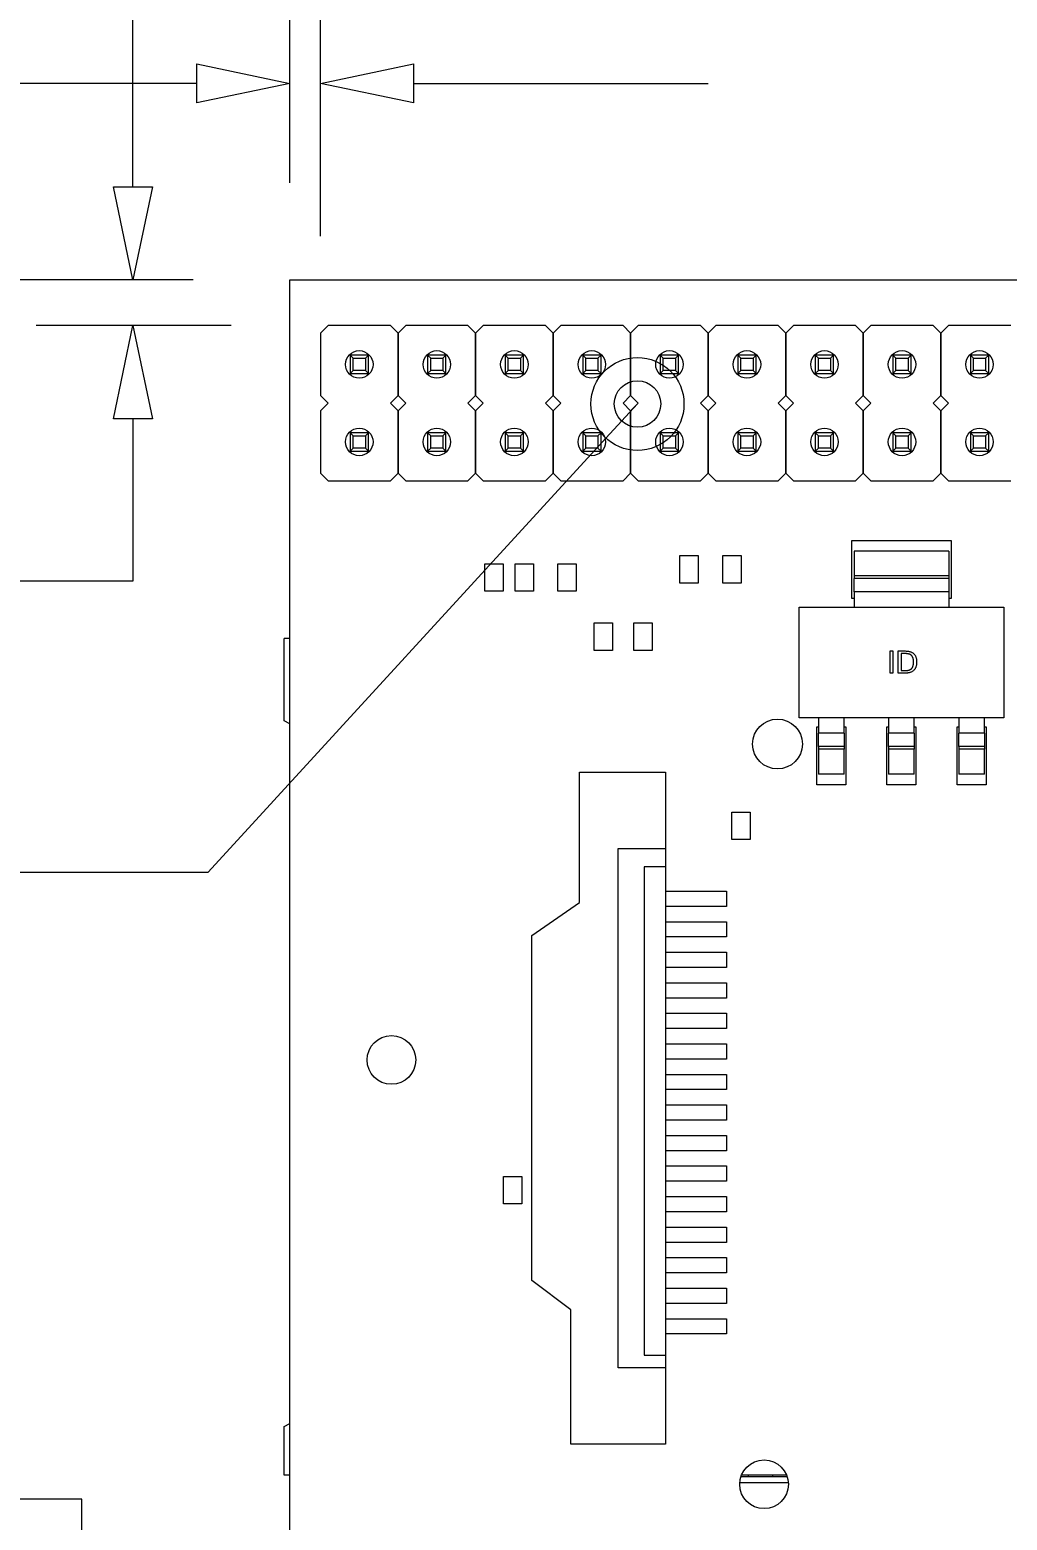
# Model space of a CAD drawing. Header units: millimetres. Extents: x 0 to 360, y 0 to 241.
# Drawn here: x 77.8 to 93.81, y 101.23 to 125.64 of the extents above; entities that cross this region are included whole.
import ezdxf

# ---------------------------------------------------------------- set-up
doc = ezdxf.new("R2010")
doc.units = ezdxf.units.MM
for name, color, linetype, lineweight in [('CONTINUOUS', 7, 'Continuous', 0), ('DIMENSIONS', 7, 'Continuous', 0), ('TANGENT EDGES', 7, 'Continuous', 0), ('VISIBLE', 7, 'Continuous', 0)]:
    doc.layers.add(name, color=color, linetype=linetype, lineweight=lineweight)
doc.dimstyles.new('ISO-25', dxfattribs={"dimtxt": 2.5, "dimasz": 2.5, "dimexe": 1.25, "dimexo": 0.625, "dimtad": 1, "dimtxsty": 'Standard', "dimcen": 2.5, "dimadec": 0, "dimazin": 0, "dimtfac": 1, "dimtmove": 0, "dimatfit": 3, "dimfxl": 1, "dimarcsym": 0})

# ---------------------------------------------------------------- blocks, each defined once
blk = doc.blocks.new('D1')
at = {"layer": 'DIMENSIONS'}
for p, q in [((79.179, 93.544), (72.829, 93.544)), ((85.529, 93.544), (79.179, 93.544)), ((80.47, 93.544), (85.529, 93.544))]:
    blk.add_line(p, q, dxfattribs=at)
at = {"layer": 'DIMENSIONS', "insert": (70.007, 93.544), "char_height": 2.49955, "attachment_point": 5}
for s in ['{\\fArial|b0|i0|c0|p0; 0}{\\fMicrosoft Sans Serif|b0|i0|c0|p0;\\H0.9444444x;}', '{\\fArial|b0|i0|c0|p0;}', '{\\fArial|b0|i0|c0|p0;}']:
    blk.add_mtext(s, dxfattribs=at)
blk = doc.blocks.new('D2')
at = {"layer": 'DIMENSIONS'}
for p, q in [((73.697, 121.544), (67.347, 121.544)), ((80.047, 121.544), (73.697, 121.544)), ((80.47, 121.544), (80.047, 121.544))]:
    blk.add_line(p, q, dxfattribs=at)
at = {"layer": 'DIMENSIONS', "insert": (62.937, 121.544), "char_height": 2.49955, "attachment_point": 5}
for s in ['{\\fArial|b0|i0|c0|p0;56.0}{\\fMicrosoft Sans Serif|b0|i0|c0|p0;\\H0.9444444x;}', '{\\fArial|b0|i0|c0|p0;}', '{\\fArial|b0|i0|c0|p0;}']:
    blk.add_mtext(s, dxfattribs=at)
blk = doc.blocks.new('D3')
at = {"layer": 'DIMENSIONS'}
for p, q in [((82.058, 91.957), (82.058, 99.019)), ((82.058, 99.019), (82.058, 92.669)), ((82.058, 92.669), (82.058, 86.319))]:
    blk.add_line(p, q, dxfattribs=at)
at = {"layer": 'DIMENSIONS', "insert": (82.058, 83.497), "char_height": 2.49955, "attachment_point": 5, "rotation": 90}
for s in ['{\\fArial|b0|i0|c0|p0; 0}{\\fMicrosoft Sans Serif|b0|i0|c0|p0;\\H0.9444444x;}', '{\\fArial|b0|i0|c0|p0;}', '{\\fArial|b0|i0|c0|p0;}']:
    blk.add_mtext(s, dxfattribs=at)
blk = doc.blocks.new('D4')
at = {"layer": 'DIMENSIONS'}
for p, q in [((108.665, 131.713), (115.015, 131.713)), ((108.665, 123.068), (108.665, 131.713)), ((108.52, 121.544), (110.253, 121.544)), ((107.445, 120.494), (110.253, 120.494)), ((108.665, 118.97), (108.665, 114.144))]:
    blk.add_line(p, q, dxfattribs=at)
for points in [[(108.665, 121.544), (108.348, 123.068), (108.983, 123.068), (108.665, 121.544)], [(108.665, 120.494), (108.983, 118.97), (108.348, 118.97), (108.665, 120.494)]]:
    blk.add_lwpolyline(points, dxfattribs=at)
at = {"layer": 'DIMENSIONS', "insert": (118.543, 131.713), "char_height": 2.49955, "attachment_point": 5}
for s in ['{\\fArial|b0|i0|c0|p0;2.1}{\\fMicrosoft Sans Serif|b0|i0|c0|p0;\\H0.9444444x;}', '{\\fArial|b0|i0|c0|p0;}', '{\\fArial|b0|i0|c0|p0;}']:
    blk.add_mtext(s, dxfattribs=at)
blk = doc.blocks.new('D5')
at = {"layer": 'DIMENSIONS'}
for p, q in [((78.65, 101.58), (72.3, 101.58)), ((78.65, 96.868), (78.65, 101.58)), ((80.295, 95.344), (77.063, 95.344)), ((80.47, 93.544), (77.063, 93.544)), ((78.65, 92.02), (78.65, 87.194))]:
    blk.add_line(p, q, dxfattribs=at)
for points in [[(78.65, 95.344), (78.333, 96.868), (78.968, 96.868), (78.65, 95.344)], [(78.65, 93.544), (78.968, 92.02), (78.333, 92.02), (78.65, 93.544)]]:
    blk.add_lwpolyline(points, dxfattribs=at)
at = {"layer": 'DIMENSIONS', "insert": (68.772, 101.58), "char_height": 2.49955, "attachment_point": 5}
for s in ['{\\fArial|b0|i0|c0|p0;3.6}{\\fMicrosoft Sans Serif|b0|i0|c0|p0;\\H0.9444444x;}', '{\\fArial|b0|i0|c0|p0;}', '{\\fArial|b0|i0|c0|p0;}']:
    blk.add_mtext(s, dxfattribs=at)
blk = doc.blocks.new('D6')
at = {"layer": 'DIMENSIONS'}
for p, q in [((79.486, 123.068), (79.486, 127.894)), ((80.47, 121.544), (77.899, 121.544)), ((81.095, 120.794), (77.899, 120.794)), ((79.486, 119.27), (79.486, 116.612)), ((79.486, 116.612), (73.136, 116.612))]:
    blk.add_line(p, q, dxfattribs=at)
for points in [[(79.486, 121.544), (79.169, 123.068), (79.804, 123.068), (79.486, 121.544)], [(79.486, 120.794), (79.804, 119.27), (79.169, 119.27), (79.486, 120.794)]]:
    blk.add_lwpolyline(points, dxfattribs=at)
at = {"layer": 'DIMENSIONS', "insert": (69.609, 116.612), "char_height": 2.49955, "attachment_point": 5}
for s in ['{\\fArial|b0|i0|c0|p0;1.5}{\\fMicrosoft Sans Serif|b0|i0|c0|p0;\\H0.9444444x;}', '{\\fArial|b0|i0|c0|p0;}', '{\\fArial|b0|i0|c0|p0;}']:
    blk.add_mtext(s, dxfattribs=at)
blk = doc.blocks.new('D7')
at = {"layer": 'DIMENSIONS'}
for p, q in [((124.558, 91.957), (124.558, 95.561)), ((124.558, 95.561), (124.558, 89.211)), ((124.558, 89.211), (124.558, 82.861))]:
    blk.add_line(p, q, dxfattribs=at)
at = {"layer": 'DIMENSIONS', "insert": (124.558, 78.451), "char_height": 2.49955, "attachment_point": 5, "rotation": 90}
for s in ['{\\fArial|b0|i0|c0|p0;85.0}{\\fMicrosoft Sans Serif|b0|i0|c0|p0;\\H0.9444444x;}', '{\\fArial|b0|i0|c0|p0;}', '{\\fArial|b0|i0|c0|p0;}']:
    blk.add_mtext(s, dxfattribs=at)
blk = doc.blocks.new('D8')
at = {"layer": 'DIMENSIONS'}
for p, q in [((125.037, 93.084), (125.037, 86.614)), ((124.558, 91.957), (124.558, 86.614)), ((123.034, 88.202), (118.208, 88.202)), ((126.561, 88.202), (129.744, 88.202)), ((129.744, 88.202), (129.744, 88.202))]:
    blk.add_line(p, q, dxfattribs=at)
for points in [[(124.558, 88.202), (123.034, 87.884), (123.034, 88.519), (124.558, 88.202)], [(125.037, 88.202), (126.561, 88.519), (126.561, 87.884), (125.037, 88.202)]]:
    blk.add_lwpolyline(points, dxfattribs=at)
at = {"layer": 'DIMENSIONS', "insert": (133.272, 88.202), "char_height": 2.49955, "attachment_point": 5}
for s in ['{\\fArial|b0|i0|c0|p0;1.0}{\\fMicrosoft Sans Serif|b0|i0|c0|p0;\\H0.9444444x;}', '{\\fArial|b0|i0|c0|p0;}', '{\\fArial|b0|i0|c0|p0;}']:
    blk.add_mtext(s, dxfattribs=at)
blk = doc.blocks.new('D9')
at = {"layer": 'DIMENSIONS'}
for p, q in [((128.258, 105.307), (128.258, 101.933)), ((124.558, 103.688), (124.558, 105.108)), ((126.082, 103.521), (126.734, 103.521)), ((128.258, 103.521), (131.019, 103.521)), ((131.019, 103.521), (131.019, 103.521))]:
    blk.add_line(p, q, dxfattribs=at)
for points in [[(124.558, 103.521), (126.082, 103.838), (126.082, 103.203), (124.558, 103.521)], [(128.258, 103.521), (126.734, 103.203), (126.734, 103.838), (128.258, 103.521)]]:
    blk.add_lwpolyline(points, dxfattribs=at)
at = {"layer": 'DIMENSIONS', "insert": (134.547, 103.521), "char_height": 2.49955, "attachment_point": 5}
for s in ['{\\fArial|b0|i0|c0|p0;7.4}{\\fMicrosoft Sans Serif|b0|i0|c0|p0;\\H0.9444444x;}', '{\\fArial|b0|i0|c0|p0;}', '{\\fArial|b0|i0|c0|p0;}']:
    blk.add_mtext(s, dxfattribs=at)
blk = doc.blocks.new('D10')
at = {"layer": 'DIMENSIONS'}
for p, q in [((126.145, 121.544), (137.017, 121.544)), ((135.429, 120.02), (135.429, 120.019)), ((135.429, 113.668), (135.429, 113.669)), ((129.67, 112.144), (137.017, 112.144))]:
    blk.add_line(p, q, dxfattribs=at)
for points in [[(135.429, 121.544), (135.747, 120.02), (135.112, 120.02), (135.429, 121.544)], [(135.429, 112.144), (135.112, 113.668), (135.747, 113.668), (135.429, 112.144)]]:
    blk.add_lwpolyline(points, dxfattribs=at)
at = {"layer": 'DIMENSIONS', "insert": (135.429, 116.844), "char_height": 2.49955, "attachment_point": 5}
for s in ['{\\fArial|b0|i0|c0|p0;18.8}{\\fMicrosoft Sans Serif|b0|i0|c0|p0;\\H0.9444444x;}', '{\\fArial|b0|i0|c0|p0;}', '{\\fArial|b0|i0|c0|p0;}']:
    blk.add_mtext(s, dxfattribs=at)
blk = doc.blocks.new('D11')
at = {"layer": 'DIMENSIONS'}
for p, q in [((117.558, 122.182), (117.558, 127.061)), ((124.558, 123.132), (124.558, 127.061)), ((119.082, 125.474), (123.034, 125.474)), ((124.558, 125.474), (130.137, 125.474)), ((130.137, 125.474), (130.137, 125.474))]:
    blk.add_line(p, q, dxfattribs=at)
for points in [[(117.558, 125.474), (119.082, 125.791), (119.082, 125.156), (117.558, 125.474)], [(124.558, 125.474), (123.034, 125.156), (123.034, 125.791), (124.558, 125.474)]]:
    blk.add_lwpolyline(points, dxfattribs=at)
at = {"layer": 'DIMENSIONS', "insert": (134.547, 125.474), "char_height": 2.49955, "attachment_point": 5}
for s in ['{\\fArial|b0|i0|c0|p0;14.0}{\\fMicrosoft Sans Serif|b0|i0|c0|p0;\\H0.9444444x;}', '{\\fArial|b0|i0|c0|p0;}', '{\\fArial|b0|i0|c0|p0;}']:
    blk.add_mtext(s, dxfattribs=at)
blk = doc.blocks.new('D12')
at = {"layer": 'DIMENSIONS'}
for p, q in [((82.058, 123.132), (82.058, 126.348)), ((82.558, 122.257), (82.558, 126.348)), ((74.248, 124.761), (74.248, 124.761)), ((80.534, 124.761), (74.248, 124.761)), ((84.082, 124.761), (88.908, 124.761))]:
    blk.add_line(p, q, dxfattribs=at)
for points in [[(82.058, 124.761), (80.534, 124.443), (80.534, 125.078), (82.058, 124.761)], [(82.558, 124.761), (84.082, 125.078), (84.082, 124.443), (82.558, 124.761)]]:
    blk.add_lwpolyline(points, dxfattribs=at)
at = {"layer": 'DIMENSIONS', "insert": (70.72, 124.761), "char_height": 2.49955, "attachment_point": 5}
for s in ['{\\fArial|b0|i0|c0|p0;1.0}{\\fMicrosoft Sans Serif|b0|i0|c0|p0;\\H0.9444444x;}', '{\\fArial|b0|i0|c0|p0;}', '{\\fArial|b0|i0|c0|p0;}']:
    blk.add_mtext(s, dxfattribs=at)
blk = doc.blocks.new('D13')
at = {"layer": 'DIMENSIONS'}
for p, q in [((82.058, 123.132), (82.058, 132.09)), ((102.358, 122.082), (102.358, 132.09)), ((83.582, 130.502), (87.798, 130.502)), ((100.834, 130.502), (96.617, 130.502))]:
    blk.add_line(p, q, dxfattribs=at)
for points in [[(82.058, 130.502), (83.582, 130.82), (83.582, 130.185), (82.058, 130.502)], [(102.358, 130.502), (100.834, 130.185), (100.834, 130.82), (102.358, 130.502)]]:
    blk.add_lwpolyline(points, dxfattribs=at)
at = {"layer": 'DIMENSIONS', "insert": (92.208, 130.502), "char_height": 2.49955, "attachment_point": 5}
for s in ['{\\fArial|b0|i0|c0|p0;40.6}{\\fMicrosoft Sans Serif|b0|i0|c0|p0;\\H0.9444444x;}', '{\\fArial|b0|i0|c0|p0;}', '{\\fArial|b0|i0|c0|p0;}']:
    blk.add_mtext(s, dxfattribs=at)
blk = doc.blocks.new('D14')
at = {"layer": 'DIMENSIONS'}
for p, q in [((167.583, 125.244), (157.517, 125.244)), ((159.105, 123.72), (159.105, 112.311)), ((159.105, 94.552), (159.105, 105.961)), ((170.543, 93.028), (157.517, 93.028))]:
    blk.add_line(p, q, dxfattribs=at)
for points in [[(159.105, 125.244), (159.422, 123.72), (158.787, 123.72), (159.105, 125.244)], [(159.105, 93.028), (158.787, 94.552), (159.422, 94.552), (159.105, 93.028)]]:
    blk.add_lwpolyline(points, dxfattribs=at)
at = {"layer": 'DIMENSIONS', "insert": (159.105, 109.136), "char_height": 2.49955, "attachment_point": 5}
for s in ['{\\fArial|b0|i0|c0|p0;64.4}{\\fMicrosoft Sans Serif|b0|i0|c0|p0;\\H0.9444444x;}', '{\\fArial|b0|i0|c0|p0;}', '{\\fArial|b0|i0|c0|p0;}']:
    blk.add_mtext(s, dxfattribs=at)
blk = doc.blocks.new('D15')
at = {"layer": 'DIMENSIONS'}
for p, q in [((174.82, 91.957), (174.82, 83.317)), ((175.62, 91.957), (175.62, 83.317)), ((170.262, 84.905), (170.262, 84.905)), ((173.296, 84.905), (170.262, 84.905)), ((177.144, 84.905), (181.97, 84.905))]:
    blk.add_line(p, q, dxfattribs=at)
for points in [[(174.82, 84.905), (173.296, 84.587), (173.296, 85.222), (174.82, 84.905)], [(175.62, 84.905), (177.144, 85.222), (177.144, 84.587), (175.62, 84.905)]]:
    blk.add_lwpolyline(points, dxfattribs=at)
at = {"layer": 'DIMENSIONS', "insert": (166.735, 84.905), "char_height": 2.49955, "attachment_point": 5}
for s in ['{\\fArial|b0|i0|c0|p0;1.6}{\\fMicrosoft Sans Serif|b0|i0|c0|p0;\\H0.9444444x;}', '{\\fArial|b0|i0|c0|p0;}', '{\\fArial|b0|i0|c0|p0;}']:
    blk.add_mtext(s, dxfattribs=at)
blk = doc.blocks.new('D16')
at = {"layer": 'DIMENSIONS'}
for p, q in [((167, 112.432), (167, 135.335)), ((174.82, 123.132), (174.82, 135.335)), ((165.055, 133.748), (165.055, 133.748)), ((167, 133.748), (165.055, 133.748)), ((173.296, 133.748), (168.524, 133.748))]:
    blk.add_line(p, q, dxfattribs=at)
for points in [[(167, 133.748), (168.524, 134.065), (168.524, 133.43), (167, 133.748)], [(174.82, 133.748), (173.296, 133.43), (173.296, 134.065), (174.82, 133.748)]]:
    blk.add_lwpolyline(points, dxfattribs=at)
at = {"layer": 'DIMENSIONS', "insert": (160.645, 133.748), "char_height": 2.49955, "attachment_point": 5}
for s in ['{\\fArial|b0|i0|c0|p0;15.6}{\\fMicrosoft Sans Serif|b0|i0|c0|p0;\\H0.9444444x;}', '{\\fArial|b0|i0|c0|p0;}', '{\\fArial|b0|i0|c0|p0;}']:
    blk.add_mtext(s, dxfattribs=at)
blk = doc.blocks.new('D17')
at = {"layer": 'DIMENSIONS'}
for p, q in [((174.82, 123.132), (174.82, 135.335)), ((177.045, 113.732), (177.045, 135.335)), ((173.296, 133.748), (168.47, 133.748)), ((178.569, 133.748), (181.208, 133.748)), ((181.208, 133.748), (181.208, 133.748))]:
    blk.add_line(p, q, dxfattribs=at)
for points in [[(174.82, 133.748), (173.296, 133.43), (173.296, 134.065), (174.82, 133.748)], [(177.045, 133.748), (178.569, 134.065), (178.569, 133.43), (177.045, 133.748)]]:
    blk.add_lwpolyline(points, dxfattribs=at)
at = {"layer": 'DIMENSIONS', "insert": (184.736, 133.748), "char_height": 2.49955, "attachment_point": 5}
for s in ['{\\fArial|b0|i0|c0|p0;4.5}{\\fMicrosoft Sans Serif|b0|i0|c0|p0;\\H0.9444444x;}', '{\\fArial|b0|i0|c0|p0;}', '{\\fArial|b0|i0|c0|p0;}']:
    blk.add_mtext(s, dxfattribs=at)

msp = doc.modelspace()

# ---------------------------------------------------------------- linework, layer by layer
at = {"layer": 'CONTINUOUS'}
for p, q in [((87.75, 119.511), (87.234, 118.949)), ((80.718, 111.844), (87.234, 118.949)), ((75.955, 111.844), (80.718, 111.844))]:
    msp.add_line(p, q, dxfattribs=at)
for radius in [0.762, 0.381]:
    msp.add_circle((87.75, 119.511), radius, dxfattribs=at)
at = {"layer": 'TANGENT EDGES'}
for p, q in [((92.851, 116.696), (91.299, 116.696)), ((92.851, 116.433), (91.299, 116.433)), ((91.134, 114.12), (90.714, 114.12)), ((92.285, 114.12), (91.864, 114.12)), ((93.435, 114.12), (93.015, 114.12)), ((91.134, 113.857), (90.714, 113.857)), ((92.285, 113.857), (91.864, 113.857)), ((93.435, 113.857), (93.015, 113.857))]:
    msp.add_line(p, q, dxfattribs=at)
at = {"layer": 'VISIBLE'}
for p, q in [((82.058, 121.544), (102.783, 121.544)), ((82.058, 99.094), (82.058, 121.544)), ((82.558, 120.669), (82.683, 120.794)), ((82.558, 120.669), (82.558, 119.649)), ((83.703, 120.794), (82.683, 120.794)), ((83.703, 120.794), (83.828, 120.669)), ((83.828, 120.669), (83.953, 120.794)), ((83.828, 119.649), (83.828, 120.669)), ((83.828, 120.669), (83.828, 119.649)), ((84.973, 120.794), (83.953, 120.794)), ((84.973, 120.794), (85.098, 120.669)), ((85.098, 120.669), (85.223, 120.794)), ((85.098, 119.649), (85.098, 120.669)), ((85.098, 120.669), (85.098, 119.649)), ((86.243, 120.794), (85.223, 120.794)), ((86.243, 120.794), (86.368, 120.669)), ((86.368, 120.669), (86.493, 120.794)), ((86.368, 119.649), (86.368, 120.669)), ((86.368, 120.669), (86.368, 119.649)), ((87.513, 120.794), (86.493, 120.794)), ((87.513, 120.794), (87.638, 120.669)), ((87.638, 120.669), (87.763, 120.794)), ((87.638, 119.649), (87.638, 120.669)), ((87.638, 120.669), (87.638, 119.649)), ((88.783, 120.794), (87.763, 120.794)), ((88.783, 120.794), (88.908, 120.669)), ((88.908, 120.669), (89.033, 120.794)), ((88.908, 119.649), (88.908, 120.669)), ((88.908, 120.669), (88.908, 119.649)), ((90.053, 120.794), (89.033, 120.794)), ((90.053, 120.794), (90.178, 120.669)), ((90.178, 120.669), (90.303, 120.794)), ((90.178, 119.649), (90.178, 120.669)), ((90.178, 120.669), (90.178, 119.649)), ((91.323, 120.794), (90.303, 120.794)), ((91.323, 120.794), (91.448, 120.669)), ((91.448, 120.669), (91.573, 120.794)), ((91.448, 119.649), (91.448, 120.669)), ((91.448, 120.669), (91.448, 119.649)), ((92.593, 120.794), (91.573, 120.794)), ((92.593, 120.794), (92.718, 120.669)), ((92.718, 120.669), (92.843, 120.794)), ((92.718, 119.649), (92.718, 120.669)), ((92.718, 120.669), (92.718, 119.649)), ((93.863, 120.794), (92.843, 120.794)), ((83.343, 120.309), (83.043, 120.309)), ((83.093, 120.259), (83.043, 120.309)), ((83.043, 120.309), (83.043, 120.009)), ((83.093, 120.259), (83.293, 120.259)), ((83.093, 120.059), (83.093, 120.259)), ((83.293, 120.259), (83.343, 120.309)), ((83.293, 120.259), (83.293, 120.059)), ((83.343, 120.009), (83.343, 120.309)), ((84.613, 120.309), (84.313, 120.309)), ((84.363, 120.259), (84.313, 120.309)), ((84.313, 120.309), (84.313, 120.009)), ((84.363, 120.259), (84.563, 120.259)), ((84.363, 120.059), (84.363, 120.259)), ((84.563, 120.259), (84.613, 120.309)), ((84.563, 120.259), (84.563, 120.059)), ((84.613, 120.009), (84.613, 120.309)), ((85.883, 120.309), (85.583, 120.309)), ((85.633, 120.259), (85.583, 120.309)), ((85.583, 120.309), (85.583, 120.009)), ((85.633, 120.259), (85.833, 120.259)), ((85.633, 120.059), (85.633, 120.259)), ((85.833, 120.259), (85.883, 120.309)), ((85.833, 120.259), (85.833, 120.059)), ((85.883, 120.009), (85.883, 120.309)), ((87.153, 120.309), (86.853, 120.309)), ((86.903, 120.259), (86.853, 120.309)), ((86.853, 120.309), (86.853, 120.009)), ((86.903, 120.259), (87.103, 120.259)), ((86.903, 120.059), (86.903, 120.259)), ((87.103, 120.259), (87.153, 120.309)), ((87.103, 120.259), (87.103, 120.059)), ((87.153, 120.009), (87.153, 120.309)), ((88.423, 120.309), (88.123, 120.309)), ((88.173, 120.259), (88.123, 120.309)), ((88.123, 120.309), (88.123, 120.009)), ((88.173, 120.259), (88.373, 120.259)), ((88.173, 120.059), (88.173, 120.259)), ((88.373, 120.259), (88.423, 120.309)), ((88.373, 120.259), (88.373, 120.059)), ((88.423, 120.009), (88.423, 120.309)), ((89.693, 120.309), (89.393, 120.309)), ((89.443, 120.259), (89.393, 120.309)), ((89.393, 120.309), (89.393, 120.009)), ((89.443, 120.259), (89.643, 120.259)), ((89.443, 120.059), (89.443, 120.259)), ((89.643, 120.259), (89.693, 120.309)), ((89.643, 120.259), (89.643, 120.059)), ((89.693, 120.009), (89.693, 120.309)), ((90.963, 120.309), (90.663, 120.309)), ((90.713, 120.259), (90.663, 120.309)), ((90.663, 120.309), (90.663, 120.009)), ((90.713, 120.259), (90.913, 120.259)), ((90.713, 120.059), (90.713, 120.259)), ((90.913, 120.259), (90.963, 120.309)), ((90.913, 120.259), (90.913, 120.059)), ((90.963, 120.009), (90.963, 120.309)), ((92.233, 120.309), (91.933, 120.309)), ((91.983, 120.259), (91.933, 120.309)), ((91.933, 120.309), (91.933, 120.009)), ((91.983, 120.259), (92.183, 120.259)), ((91.983, 120.059), (91.983, 120.259)), ((92.183, 120.259), (92.233, 120.309)), ((92.183, 120.259), (92.183, 120.059)), ((92.233, 120.009), (92.233, 120.309)), ((93.503, 120.309), (93.203, 120.309)), ((93.253, 120.259), (93.203, 120.309)), ((93.203, 120.309), (93.203, 120.009)), ((93.253, 120.259), (93.453, 120.259)), ((93.253, 120.059), (93.253, 120.259)), ((93.453, 120.259), (93.503, 120.309)), ((93.453, 120.259), (93.453, 120.059)), ((93.503, 120.009), (93.503, 120.309)), ((83.093, 120.059), (83.043, 120.009)), ((83.043, 120.009), (83.343, 120.009)), ((83.293, 120.059), (83.093, 120.059)), ((83.293, 120.059), (83.343, 120.009)), ((84.363, 120.059), (84.313, 120.009)), ((84.313, 120.009), (84.613, 120.009)), ((84.563, 120.059), (84.363, 120.059)), ((84.563, 120.059), (84.613, 120.009)), ((85.633, 120.059), (85.583, 120.009)), ((85.583, 120.009), (85.883, 120.009)), ((85.833, 120.059), (85.633, 120.059)), ((85.833, 120.059), (85.883, 120.009)), ((86.903, 120.059), (86.853, 120.009)), ((86.853, 120.009), (87.153, 120.009)), ((87.103, 120.059), (86.903, 120.059)), ((87.103, 120.059), (87.153, 120.009)), ((88.173, 120.059), (88.123, 120.009)), ((88.123, 120.009), (88.423, 120.009)), ((88.373, 120.059), (88.173, 120.059)), ((88.373, 120.059), (88.423, 120.009)), ((89.443, 120.059), (89.393, 120.009)), ((89.393, 120.009), (89.693, 120.009)), ((89.643, 120.059), (89.443, 120.059)), ((89.643, 120.059), (89.693, 120.009)), ((90.713, 120.059), (90.663, 120.009)), ((90.663, 120.009), (90.963, 120.009)), ((90.913, 120.059), (90.713, 120.059)), ((90.913, 120.059), (90.963, 120.009)), ((91.983, 120.059), (91.933, 120.009)), ((91.933, 120.009), (92.233, 120.009)), ((92.183, 120.059), (91.983, 120.059)), ((92.183, 120.059), (92.233, 120.009)), ((93.253, 120.059), (93.203, 120.009)), ((93.203, 120.009), (93.503, 120.009)), ((93.453, 120.059), (93.253, 120.059)), ((93.453, 120.059), (93.503, 120.009)), ((82.683, 119.524), (82.558, 119.649)), ((83.828, 119.649), (83.703, 119.524)), ((83.953, 119.524), (83.828, 119.649)), ((85.098, 119.649), (84.973, 119.524)), ((85.223, 119.524), (85.098, 119.649)), ((86.368, 119.649), (86.243, 119.524)), ((86.493, 119.524), (86.368, 119.649)), ((87.638, 119.649), (87.513, 119.524)), ((87.763, 119.524), (87.638, 119.649)), ((88.908, 119.649), (88.783, 119.524)), ((89.033, 119.524), (88.908, 119.649)), ((90.178, 119.649), (90.053, 119.524)), ((90.303, 119.524), (90.178, 119.649)), ((91.448, 119.649), (91.323, 119.524)), ((91.573, 119.524), (91.448, 119.649)), ((92.718, 119.649), (92.593, 119.524)), ((92.843, 119.524), (92.718, 119.649)), ((82.558, 119.399), (82.683, 119.524)), ((82.558, 119.399), (82.558, 118.379)), ((83.703, 119.524), (83.828, 119.399)), ((83.828, 119.399), (83.953, 119.524)), ((83.828, 118.379), (83.828, 119.399)), ((83.828, 119.399), (83.828, 118.379)), ((84.973, 119.524), (85.098, 119.399)), ((85.098, 119.399), (85.223, 119.524)), ((85.098, 118.379), (85.098, 119.399)), ((85.098, 119.399), (85.098, 118.379)), ((86.243, 119.524), (86.368, 119.399)), ((86.368, 119.399), (86.493, 119.524)), ((86.368, 118.379), (86.368, 119.399)), ((86.368, 119.399), (86.368, 118.379)), ((87.513, 119.524), (87.638, 119.399)), ((87.638, 119.399), (87.763, 119.524)), ((87.638, 118.379), (87.638, 119.399)), ((87.638, 119.399), (87.638, 118.379)), ((88.783, 119.524), (88.908, 119.399)), ((88.908, 119.399), (89.033, 119.524)), ((88.908, 118.379), (88.908, 119.399)), ((88.908, 119.399), (88.908, 118.379)), ((90.053, 119.524), (90.178, 119.399)), ((90.178, 119.399), (90.303, 119.524)), ((90.178, 118.379), (90.178, 119.399)), ((90.178, 119.399), (90.178, 118.379)), ((91.323, 119.524), (91.448, 119.399)), ((91.448, 119.399), (91.573, 119.524)), ((91.448, 118.379), (91.448, 119.399)), ((91.448, 119.399), (91.448, 118.379)), ((92.593, 119.524), (92.718, 119.399)), ((92.718, 119.399), (92.843, 119.524)), ((92.718, 118.379), (92.718, 119.399)), ((92.718, 119.399), (92.718, 118.379)), ((83.343, 119.039), (83.043, 119.039)), ((83.043, 119.039), (83.043, 118.739)), ((83.093, 118.989), (83.043, 119.039)), ((83.093, 118.789), (83.093, 118.989)), ((83.093, 118.989), (83.293, 118.989)), ((83.293, 118.989), (83.343, 119.039)), ((83.293, 118.989), (83.293, 118.789)), ((83.343, 118.739), (83.343, 119.039)), ((84.613, 119.039), (84.313, 119.039)), ((84.313, 119.039), (84.313, 118.739)), ((84.363, 118.989), (84.313, 119.039)), ((84.363, 118.789), (84.363, 118.989)), ((84.363, 118.989), (84.563, 118.989)), ((84.563, 118.989), (84.613, 119.039)), ((84.563, 118.989), (84.563, 118.789)), ((84.613, 118.739), (84.613, 119.039)), ((85.883, 119.039), (85.583, 119.039)), ((85.583, 119.039), (85.583, 118.739)), ((85.633, 118.989), (85.583, 119.039)), ((85.633, 118.789), (85.633, 118.989)), ((85.633, 118.989), (85.833, 118.989)), ((85.833, 118.989), (85.883, 119.039)), ((85.833, 118.989), (85.833, 118.789)), ((85.883, 118.739), (85.883, 119.039)), ((87.153, 119.039), (86.853, 119.039)), ((86.853, 119.039), (86.853, 118.739)), ((86.903, 118.989), (86.853, 119.039)), ((86.903, 118.789), (86.903, 118.989)), ((86.903, 118.989), (87.103, 118.989)), ((87.103, 118.989), (87.153, 119.039)), ((87.103, 118.989), (87.103, 118.789)), ((87.153, 118.739), (87.153, 119.039)), ((88.423, 119.039), (88.123, 119.039)), ((88.123, 119.039), (88.123, 118.739)), ((88.173, 118.989), (88.123, 119.039)), ((88.173, 118.789), (88.173, 118.989)), ((88.173, 118.989), (88.373, 118.989)), ((88.373, 118.989), (88.423, 119.039)), ((88.373, 118.989), (88.373, 118.789)), ((88.423, 118.739), (88.423, 119.039)), ((89.693, 119.039), (89.393, 119.039)), ((89.393, 119.039), (89.393, 118.739)), ((89.443, 118.989), (89.393, 119.039)), ((89.443, 118.789), (89.443, 118.989)), ((89.443, 118.989), (89.643, 118.989)), ((89.643, 118.989), (89.693, 119.039)), ((89.643, 118.989), (89.643, 118.789)), ((89.693, 118.739), (89.693, 119.039)), ((90.963, 119.039), (90.663, 119.039)), ((90.663, 119.039), (90.663, 118.739)), ((90.713, 118.989), (90.663, 119.039)), ((90.713, 118.789), (90.713, 118.989)), ((90.713, 118.989), (90.913, 118.989)), ((90.913, 118.989), (90.963, 119.039)), ((90.913, 118.989), (90.913, 118.789)), ((90.963, 118.739), (90.963, 119.039)), ((92.233, 119.039), (91.933, 119.039)), ((91.933, 119.039), (91.933, 118.739)), ((91.983, 118.989), (91.933, 119.039)), ((91.983, 118.789), (91.983, 118.989)), ((91.983, 118.989), (92.183, 118.989)), ((92.183, 118.989), (92.233, 119.039)), ((92.183, 118.989), (92.183, 118.789)), ((92.233, 118.739), (92.233, 119.039)), ((93.503, 119.039), (93.203, 119.039)), ((93.203, 119.039), (93.203, 118.739)), ((93.253, 118.989), (93.203, 119.039)), ((93.253, 118.789), (93.253, 118.989)), ((93.253, 118.989), (93.453, 118.989)), ((93.453, 118.989), (93.503, 119.039)), ((93.453, 118.989), (93.453, 118.789)), ((93.503, 118.739), (93.503, 119.039)), ((83.093, 118.789), (83.043, 118.739)), ((83.043, 118.739), (83.343, 118.739)), ((83.293, 118.789), (83.093, 118.789)), ((83.293, 118.789), (83.343, 118.739)), ((84.363, 118.789), (84.313, 118.739)), ((84.313, 118.739), (84.613, 118.739)), ((84.563, 118.789), (84.363, 118.789)), ((84.563, 118.789), (84.613, 118.739)), ((85.633, 118.789), (85.583, 118.739)), ((85.583, 118.739), (85.883, 118.739)), ((85.833, 118.789), (85.633, 118.789)), ((85.833, 118.789), (85.883, 118.739)), ((86.903, 118.789), (86.853, 118.739)), ((86.853, 118.739), (87.153, 118.739)), ((87.103, 118.789), (86.903, 118.789)), ((87.103, 118.789), (87.153, 118.739)), ((88.173, 118.789), (88.123, 118.739)), ((88.123, 118.739), (88.423, 118.739)), ((88.373, 118.789), (88.173, 118.789)), ((88.373, 118.789), (88.423, 118.739)), ((89.443, 118.789), (89.393, 118.739)), ((89.393, 118.739), (89.693, 118.739)), ((89.643, 118.789), (89.443, 118.789)), ((89.643, 118.789), (89.693, 118.739)), ((90.713, 118.789), (90.663, 118.739)), ((90.663, 118.739), (90.963, 118.739)), ((90.913, 118.789), (90.713, 118.789)), ((90.913, 118.789), (90.963, 118.739)), ((91.983, 118.789), (91.933, 118.739)), ((91.933, 118.739), (92.233, 118.739)), ((92.183, 118.789), (91.983, 118.789)), ((92.183, 118.789), (92.233, 118.739)), ((93.253, 118.789), (93.203, 118.739)), ((93.203, 118.739), (93.503, 118.739)), ((93.453, 118.789), (93.253, 118.789)), ((93.453, 118.789), (93.503, 118.739)), ((82.683, 118.254), (82.558, 118.379)), ((83.828, 118.379), (83.703, 118.254)), ((83.953, 118.254), (83.828, 118.379)), ((85.098, 118.379), (84.973, 118.254)), ((85.223, 118.254), (85.098, 118.379)), ((86.368, 118.379), (86.243, 118.254)), ((86.493, 118.254), (86.368, 118.379)), ((87.638, 118.379), (87.513, 118.254)), ((87.763, 118.254), (87.638, 118.379)), ((88.908, 118.379), (88.783, 118.254)), ((89.033, 118.254), (88.908, 118.379)), ((90.178, 118.379), (90.053, 118.254)), ((90.303, 118.254), (90.178, 118.379)), ((91.448, 118.379), (91.323, 118.254)), ((91.573, 118.254), (91.448, 118.379)), ((92.718, 118.379), (92.593, 118.254)), ((92.843, 118.254), (92.718, 118.379)), ((82.683, 118.254), (83.703, 118.254)), ((83.953, 118.254), (84.973, 118.254)), ((85.223, 118.254), (86.243, 118.254)), ((86.493, 118.254), (87.513, 118.254)), ((87.763, 118.254), (88.783, 118.254)), ((89.033, 118.254), (90.053, 118.254)), ((90.303, 118.254), (91.323, 118.254)), ((91.573, 118.254), (92.593, 118.254)), ((92.843, 118.254), (93.863, 118.254)), ((91.262, 116.327), (91.262, 117.277)), ((91.262, 117.277), (92.887, 117.277)), ((92.887, 117.277), (92.887, 116.327)), ((88.446, 117.029), (88.746, 117.029)), ((88.446, 116.579), (88.446, 117.029)), ((88.746, 117.029), (88.746, 116.579)), ((89.146, 116.579), (89.146, 117.029)), ((89.146, 117.029), (89.446, 117.029)), ((89.446, 117.029), (89.446, 116.579)), ((92.851, 117.101), (91.299, 117.101)), ((91.299, 117.101), (91.299, 116.696)), ((92.851, 117.101), (92.851, 116.696)), ((85.248, 116.895), (85.548, 116.895)), ((85.248, 116.443), (85.248, 116.895)), ((85.548, 116.895), (85.548, 116.443)), ((85.748, 116.445), (85.748, 116.895)), ((85.748, 116.895), (86.048, 116.895)), ((86.048, 116.895), (86.048, 116.445)), ((86.448, 116.445), (86.448, 116.895)), ((86.448, 116.895), (86.748, 116.895)), ((86.748, 116.895), (86.748, 116.445)), ((91.299, 116.696), (91.299, 116.652)), ((92.851, 116.696), (92.851, 116.652)), ((85.548, 116.443), (85.248, 116.443)), ((86.048, 116.445), (85.748, 116.445)), ((86.748, 116.445), (86.448, 116.445)), ((88.746, 116.579), (88.446, 116.579)), ((89.446, 116.579), (89.146, 116.579)), ((91.299, 116.433), (91.299, 116.652)), ((92.851, 116.652), (91.299, 116.652)), ((91.299, 116.433), (91.299, 116.181)), ((92.851, 116.652), (92.851, 116.433)), ((92.851, 116.433), (92.851, 116.181)), ((90.399, 114.372), (90.399, 116.181)), ((90.399, 116.181), (93.75, 116.181)), ((91.299, 116.327), (91.262, 116.327)), ((92.887, 116.327), (92.851, 116.327)), ((93.75, 116.181), (93.75, 114.372)), ((87.04, 115.476), (87.04, 115.926)), ((87.04, 115.926), (87.34, 115.926)), ((87.34, 115.926), (87.34, 115.476)), ((87.69, 115.476), (87.69, 115.926)), ((87.69, 115.926), (87.99, 115.926)), ((87.99, 115.926), (87.99, 115.476)), ((81.965, 114.32), (81.965, 115.67)), ((82.058, 115.67), (81.965, 115.67)), ((87.34, 115.476), (87.04, 115.476)), ((87.99, 115.476), (87.69, 115.476)), ((91.887, 115.103), (91.887, 115.466)), ((91.887, 115.466), (91.935, 115.466)), ((91.935, 115.466), (91.935, 115.103)), ((92.022, 115.466), (92.137, 115.466)), ((92.022, 115.103), (92.022, 115.466)), ((92.136, 115.423), (92.07, 115.423)), ((92.07, 115.423), (92.07, 115.146)), ((91.935, 115.103), (91.887, 115.103)), ((92.137, 115.103), (92.022, 115.103)), ((92.07, 115.146), (92.136, 115.146)), ((82.058, 114.273), (81.965, 114.32)), ((93.75, 114.372), (90.399, 114.372)), ((90.687, 114.226), (90.714, 114.226)), ((90.687, 113.276), (90.687, 114.226)), ((90.714, 114.372), (90.714, 114.12)), ((91.134, 114.12), (91.134, 114.372)), ((91.134, 114.226), (91.161, 114.226)), ((91.161, 114.226), (91.161, 113.276)), ((91.837, 114.226), (91.864, 114.226)), ((91.837, 113.276), (91.837, 114.226)), ((91.864, 114.372), (91.864, 114.12)), ((92.285, 114.12), (92.285, 114.372)), ((92.285, 114.226), (92.312, 114.226)), ((92.312, 114.226), (92.312, 113.276)), ((92.988, 114.226), (93.015, 114.226)), ((92.988, 113.276), (92.988, 114.226)), ((93.015, 114.372), (93.015, 114.12)), ((93.435, 114.12), (93.435, 114.372)), ((93.435, 114.226), (93.463, 114.226)), ((93.463, 114.226), (93.463, 113.276)), ((90.714, 113.901), (90.714, 114.12)), ((91.134, 114.12), (91.134, 113.901)), ((91.864, 113.901), (91.864, 114.12)), ((92.285, 114.12), (92.285, 113.901)), ((93.015, 113.901), (93.015, 114.12)), ((93.435, 114.12), (93.435, 113.901)), ((91.134, 113.901), (90.714, 113.901)), ((90.714, 113.901), (90.714, 113.857)), ((90.714, 113.857), (90.714, 113.451)), ((91.134, 113.901), (91.134, 113.857)), ((91.134, 113.451), (91.134, 113.857)), ((91.864, 113.901), (91.864, 113.857)), ((92.285, 113.901), (91.864, 113.901)), ((91.864, 113.857), (91.864, 113.451)), ((92.285, 113.901), (92.285, 113.857)), ((92.285, 113.451), (92.285, 113.857)), ((93.015, 113.901), (93.015, 113.857)), ((93.435, 113.901), (93.015, 113.901)), ((93.015, 113.857), (93.015, 113.451)), ((93.435, 113.901), (93.435, 113.857)), ((93.435, 113.451), (93.435, 113.857)), ((86.802, 113.48), (88.21, 113.48)), ((86.802, 111.349), (86.802, 113.48)), ((88.21, 113.48), (88.21, 112.23)), ((91.161, 113.276), (90.687, 113.276)), ((91.134, 113.451), (90.714, 113.451)), ((92.312, 113.276), (91.837, 113.276)), ((92.285, 113.451), (91.864, 113.451)), ((93.463, 113.276), (92.988, 113.276)), ((93.435, 113.451), (93.015, 113.451)), ((89.296, 112.379), (89.296, 112.829)), ((89.296, 112.829), (89.596, 112.829)), ((89.596, 112.829), (89.596, 112.379)), ((89.596, 112.379), (89.296, 112.379)), ((87.431, 112.23), (88.21, 112.23)), ((87.431, 103.73), (87.431, 112.23)), ((88.21, 112.23), (88.21, 111.933)), ((88.21, 111.933), (87.86, 111.933)), ((87.86, 111.933), (87.86, 103.933)), ((88.21, 111.933), (88.21, 103.933)), ((88.21, 111.533), (89.21, 111.533)), ((89.21, 111.533), (89.21, 111.283)), ((86.02, 110.81), (86.802, 111.349)), ((89.21, 111.283), (88.21, 111.283)), ((86.02, 105.16), (86.02, 110.81)), ((88.21, 111.033), (89.21, 111.033)), ((89.21, 111.033), (89.21, 110.783)), ((89.21, 110.783), (88.21, 110.783)), ((88.21, 110.533), (89.21, 110.533)), ((89.21, 110.533), (89.21, 110.283)), ((89.21, 110.283), (88.21, 110.283)), ((88.21, 110.033), (89.21, 110.033)), ((89.21, 110.033), (89.21, 109.783)), ((89.21, 109.783), (88.21, 109.783)), ((88.21, 109.533), (89.21, 109.533)), ((89.21, 109.533), (89.21, 109.283)), ((89.21, 109.283), (88.21, 109.283)), ((88.21, 109.033), (89.21, 109.033)), ((89.21, 109.033), (89.21, 108.783)), ((89.21, 108.783), (88.21, 108.783)), ((88.21, 108.533), (89.21, 108.533)), ((89.21, 108.533), (89.21, 108.283)), ((89.21, 108.283), (88.21, 108.283)), ((88.21, 108.033), (89.21, 108.033)), ((89.21, 108.033), (89.21, 107.783)), ((89.21, 107.783), (88.21, 107.783)), ((88.21, 107.533), (89.21, 107.533)), ((89.21, 107.533), (89.21, 107.283)), ((89.21, 107.283), (88.21, 107.283)), ((88.21, 107.033), (89.21, 107.033)), ((89.21, 107.033), (89.21, 106.783)), ((85.555, 106.861), (85.855, 106.861)), ((85.555, 106.411), (85.555, 106.861)), ((85.855, 106.861), (85.855, 106.411)), ((89.21, 106.783), (88.21, 106.783)), ((85.855, 106.411), (85.555, 106.411)), ((88.21, 106.533), (89.21, 106.533)), ((89.21, 106.533), (89.21, 106.283)), ((89.21, 106.283), (88.21, 106.283)), ((88.21, 106.033), (89.21, 106.033)), ((89.21, 106.033), (89.21, 105.783)), ((89.21, 105.783), (88.21, 105.783)), ((88.21, 105.533), (89.21, 105.533)), ((89.21, 105.533), (89.21, 105.283)), ((89.21, 105.283), (88.21, 105.283)), ((86.66, 104.68), (86.02, 105.16)), ((88.21, 105.033), (89.21, 105.033)), ((89.21, 105.033), (89.21, 104.783)), ((89.21, 104.783), (88.21, 104.783)), ((86.66, 102.48), (86.66, 104.68)), ((88.21, 104.533), (89.21, 104.533)), ((89.21, 104.533), (89.21, 104.283)), ((89.21, 104.283), (88.21, 104.283)), ((88.21, 103.73), (87.431, 103.73)), ((87.86, 103.933), (88.21, 103.933)), ((88.21, 103.933), (88.21, 103.73)), ((88.21, 103.73), (88.21, 102.48)), ((81.965, 102.77), (82.058, 102.816)), ((81.965, 101.97), (81.965, 102.77)), ((88.21, 102.48), (86.66, 102.48)), ((82.058, 101.97), (81.965, 101.97)), ((90.222, 101.845), (89.425, 101.845)), ((90.203, 101.945), (89.444, 101.945)), ((90.194, 101.97), (89.453, 101.97)), ((89.565, 101.97), (89.565, 101.945)), ((89.965, 101.945), (89.965, 101.97))]:
    msp.add_line(p, q, dxfattribs=at)
for centre, radius in [((83.193, 120.159), 0.225), ((84.463, 120.159), 0.225), ((85.733, 120.159), 0.225), ((87.003, 120.159), 0.225), ((88.273, 120.159), 0.225), ((89.543, 120.159), 0.225), ((90.813, 120.159), 0.225), ((92.083, 120.159), 0.225), ((93.353, 120.159), 0.225), ((83.193, 118.889), 0.225), ((84.463, 118.889), 0.225), ((85.733, 118.889), 0.225), ((87.003, 118.889), 0.225), ((88.273, 118.889), 0.225), ((89.543, 118.889), 0.225), ((90.813, 118.889), 0.225), ((92.083, 118.889), 0.225), ((93.353, 118.889), 0.225), ((90.043, 113.943), 0.408), ((83.72, 108.77), 0.399), ((89.824, 101.821), 0.399)]:
    msp.add_circle(centre, radius, dxfattribs=at)
for points in [[(92.137, 115.466), (92.323, 115.466), (92.323, 115.286)], [(92.244, 115.387), (92.216, 115.423), (92.136, 115.423)], [(92.323, 115.286), (92.323, 115.103), (92.137, 115.103)], [(92.273, 115.286), (92.273, 115.352), (92.244, 115.387)], [(92.244, 115.182), (92.273, 115.219), (92.273, 115.286)], [(92.136, 115.146), (92.216, 115.146), (92.244, 115.182)]]:
    msp.add_open_spline(points, degree=2, dxfattribs=at)

# ---------------------------------------------------------------- dimensions: what is measured, and where the dimension line sits
at = {"layer": 'DIMENSIONS'}
for p1, p2, picture, middle in [((167, 110.844), (174.82, 121.544), 'D16', (336.265, 241.292)), ((174.82, 121.544), (177.045, 112.145), 'D17', (360.356, 241.292)), ((124.558, 102.101), (128.258, 106.894), 'D9', (237.855, 211.065)), ((124.558, 93.544), (125.037, 94.671), 'D8', (236.58, 195.746)), ((174.82, 93.544), (175.62, 93.544), 'D15', (342.355, 192.449))]:
    dim = msp.add_linear_dim(base=(0, 0), p1=p1, p2=p2, dimstyle='ISO-25', override={"dimtxt": 2.499554, "dimtad": 0, "dimdec": 1, "dimzin": 0, "dimse1": 0, "dimse2": 0, "dimsd1": 0, "dimsd2": 0, "dimadec": 1, "dimazin": 0, "dimtol": 0, "dimlim": 0, "dimtp": 0.005, "dimtm": 0.002, "dimtdec": 1}, dxfattribs=at)
    dim.commit()
    dim.dimension.update_dxf_attribs({"geometry": picture, "text_midpoint": middle})
for p1, p2, angle, picture, middle, turn in [((105.85759, 120.49428), (106.93259, 121.54425), 270, 'D4', (221.85074, 239.25679), 270), ((82.058, 121.544), (102.358, 120.494), 180, 'D13', (195.515, 238.046), 180), ((117.558, 120.594), (124.558, 121.544), 180, 'D11', (237.855, 233.018), 180), ((82.058, 121.544), (82.558, 120.669), 180, 'D12', (174.028, 232.305), 180), ((128.083, 112.144), (124.558, 121.544), 270, 'D10', (238.737, 224.389), 270), ((82.057781906, 121.54425422), (82.682781906, 120.79425422), 90, 'D6', (172.916493149, 224.156513131), 90), ((169.17, 125.244), (172.13, 93.028), 270, 'D14', (334.725, 216.681), 270), ((82.058, 93.544), (81.883, 95.344), 270, 'D5', (172.08, 209.124), 270)]:
    dim = msp.add_linear_dim(base=(0, 0), p1=p1, p2=p2, angle=angle, dimstyle='ISO-25', override={"dimtxt": 2.499554, "dimtad": 0, "dimdec": 1, "dimzin": 0, "dimse1": 0, "dimse2": 0, "dimsd1": 0, "dimsd2": 0, "dimadec": 1, "dimazin": 0, "dimtol": 0, "dimlim": 0, "dimtp": 0.005, "dimtm": 0.002, "dimtdec": 1}, dxfattribs=at)
    dim.commit()
    dim.dimension.update_dxf_attribs({"geometry": picture, "text_midpoint": middle, "text_rotation": turn})
for feature_location, offset, origin, picture, middle, turn in [((82.058, 121.544), (84.187, 107.544), (82.058, 93.544), 'D2', (166.245, 229.089), 360), ((82.057781906, 93.54425422), (91.257191467, 107.54425422), (82.057781906, 93.54425422), 'D1', (173.314973373, 201.08850844), 360), ((82.057781906, 93.54425422), (103.307781906, 97.496938324), (82.057781906, 93.54425422), 'D3', (185.365563812, 191.041192544), 90), ((124.557781906, 93.54425422), (103.307781906, 92.451311662), (82.057781906, 93.54425422), 'D7', (227.865563812, 185.995565882), 90)]:
    dim = msp.add_ordinate_dim(feature_location=feature_location, offset=offset, dtype=0, origin=origin, dimstyle='ISO-25', override={"dimtxt": 2.499554, "dimtad": 0, "dimdec": 1, "dimzin": 0, "dimse1": 0, "dimse2": 0, "dimsd1": 0, "dimsd2": 0, "dimadec": 1, "dimazin": 0, "dimtol": 0, "dimlim": 0, "dimtp": 0.005, "dimtm": 0.002, "dimtdec": 1}, dxfattribs=at)
    dim.commit()
    dim.dimension.update_dxf_attribs({"geometry": picture, "text_midpoint": middle, "text_rotation": turn})

doc.saveas('drawing.dxf')
